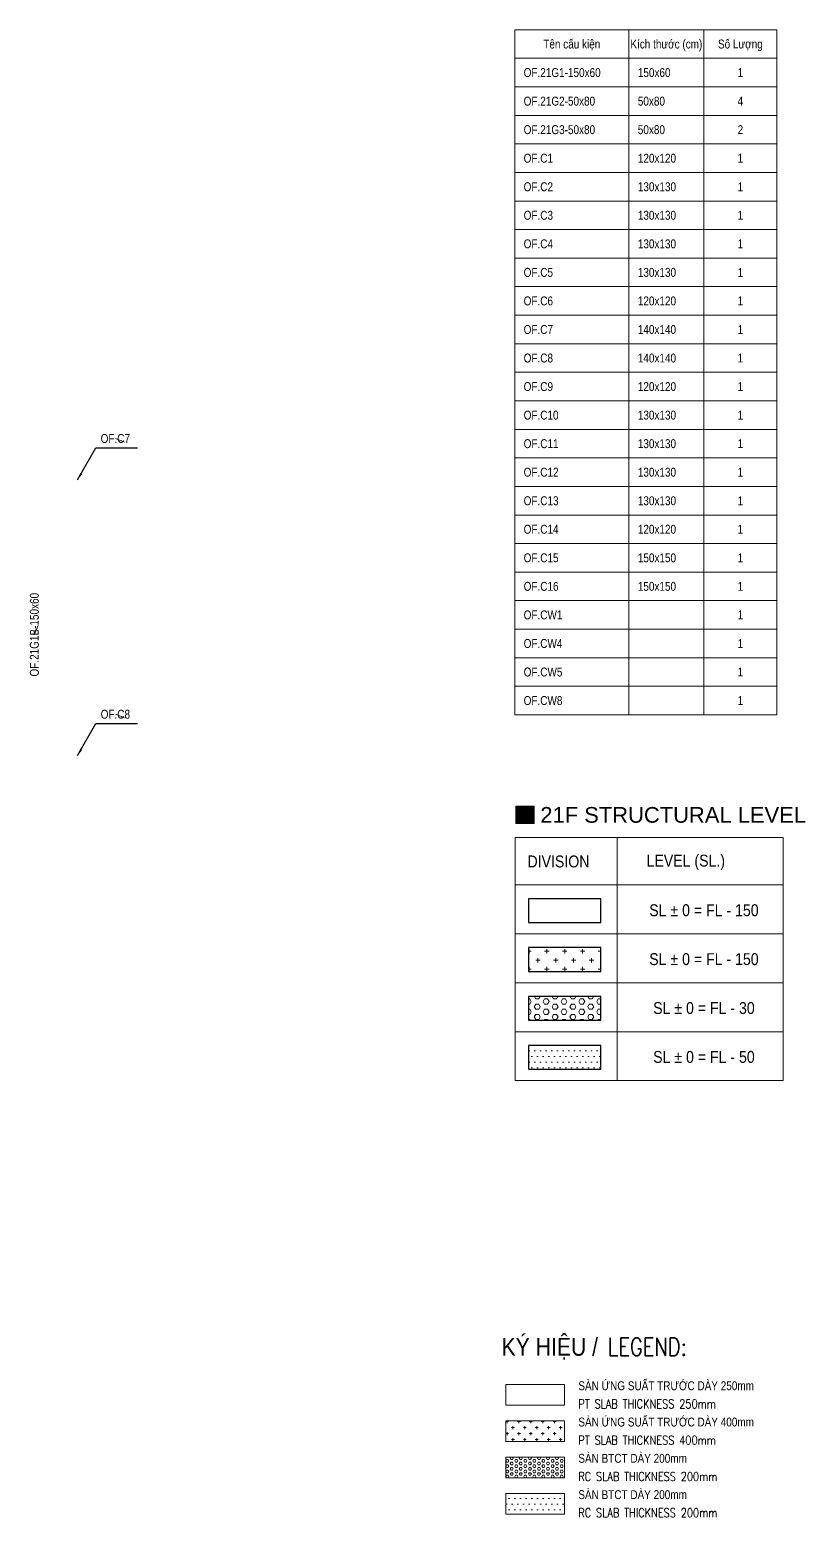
# Model space of a CAD drawing. Header units: millimetres. Extents: x -179076 to 173472, y -18667 to 271134.
# Drawn here: x 85684 to 118290, y 20880 to 83414 of the extents above; entities that cross this region are included whole.
import ezdxf
from ezdxf.enums import TextEntityAlignment as Align

# ---------------------------------------------------------------- set-up
doc = ezdxf.new("R2010")
doc.units = ezdxf.units.MM
doc.layers.get('0').update_dxf_attribs({"lineweight": 20})
doc.layers.get('Defpoints').update_dxf_attribs({"color": 151, "lineweight": 9})
doc.layers.add('$0$2020-08-14', color=2, linetype='Continuous', plot=False)
doc.layers.add('$0$FOOTING BOTTOM LEVEL$0$@ SL+100 EL-1.3', color=11, linetype='Continuous')
doc.layers.add('$0$FOOTING BOTTOM LEVEL$0$@ SL+300 EL-1.1', color=41, linetype='Continuous')
for name, color, linetype, lineweight in [('$0$NDC_S_HATCH MATERIAL', 251, 'Continuous', 13), ('$1$NDC_S_THIN LINE', 8, 'Continuous', 9), ('$3$NDC_S_VN TEXT', 7, 'Continuous', 20), ('NDC_S_ANNO', 7, 'Continuous', 20), ('NDC_S_CONTINUOUS', 3, 'Continuous', 20), ('NDC_S_DIM', 1, 'Continuous', 15), ('NDC_S_ENG TEXT', 2, 'Continuous', 20), ('NDC_S_HATCH MATERIAL', 8, 'Continuous', 13), ('NDC_S_VN TEXT', 7, 'Continuous', 20), ('NDC_Table', 3, 'Continuous', 20)]:
    doc.layers.add(name, color=color, linetype=linetype, lineweight=lineweight)
doc.styles.add('$0$FOOTING BOTTOM LEVEL$0$AREA MENSURATION$0$Style-Arial', font='arial.ttf')
doc.styles.add('$0$NDC_ARIAL', font='arial.ttf', dxfattribs={"width": 0.85})
doc.styles.add('ARIAL', font='arial.ttf', dxfattribs={"width": 0.8})
doc.styles.add('NDC_ARIAL', font='arial.ttf', dxfattribs={"width": 0.85})
doc.styles.add('NDC_DIM', font='', dxfattribs={"width": 0.75})
doc.styles.add('NDC_EN TXT', font='romans.shx', dxfattribs={"width": 0.8})
doc.styles.add('NDC_VIE TXT', font='arial.ttf', dxfattribs={"width": 0.8})
doc.styles.get('NDC_DIM').set_extended_font_data('Dotum')
doc.dimstyles.new('NDC_dim_150', dxfattribs={"dimscale": 150, "dimtxt": 2.5, "dimasz": 1.5, "dimexe": 1.5, "dimexo": 2.5, "dimgap": 1, "dimtad": 1, "dimdec": 0, "dimzin": 0, "dimdsep": 46, "dimtxsty": 'NDC_DIM', "dimblk": 'DIMMARK', "dimcen": 0.09, "dimdle": 1.2, "dimclrd": 1, "dimclre": 1, "dimclrt": 3, "dimadec": 0, "dimazin": 0, "dimtfac": 1, "dimtdec": 0, "dimtix": 1, "dimtofl": 0, "dimtmove": 0, "dimatfit": 3, "dimfxl": 8, "dimfxlon": 1, "dimtolj": 1, "dimtzin": 0, "dimarcsym": 0})
doc.dimstyles.new('NDC_dim_iso', dxfattribs={"dimtxt": 2.5, "dimasz": 1, "dimexe": 1.5, "dimexo": 2.5, "dimgap": 1, "dimtad": 1, "dimdec": 0, "dimzin": 0, "dimdsep": 46, "dimtxsty": 'NDC_DIM', "dimblk": 'DIMMARK', "dimcen": 0.09, "dimdle": 1.2, "dimclrd": 1, "dimclre": 1, "dimclrt": 3, "dimadec": 0, "dimazin": 0, "dimtfac": 1, "dimtdec": 0, "dimtix": 1, "dimtofl": 0, "dimtmove": 0, "dimatfit": 3, "dimfxl": 8, "dimfxlon": 1, "dimtolj": 1, "dimtzin": 0, "dimarcsym": 0})

# ---------------------------------------------------------------- blocks, each defined once
blk = doc.blocks.new('DIMMARK')
at = {"layer": 'NDC_S_DIM', "color": 1}
blk.add_line((-1.5, 0), (1, 0), dxfattribs=at)
at = {"layer": 'NDC_S_DIM', "color": 2, "const_width": 0.1}
blk.add_lwpolyline([(-0.42, -0.42), (0.42, 0.42)], dxfattribs=at)
blk = doc.blocks.new('*U215')
at = {"layer": 'NDC_S_ANNO', "ltscale": 0.8, "style": 'ARIAL', "width": 0.8, "flags": 1}
blk.add_attdef('CHU_THICH', text='', height=2.5, dxfattribs=at).set_placement((0, 0), align=Align.MIDDLE_CENTER)
at = {"layer": 'NDC_S_ANNO', "ltscale": 0.8, "style": 'ARIAL', "width": 0.8}
blk.add_attdef('TEN', text='', height=2.5, dxfattribs=at).set_placement((-2.58, 1.03), align=Align.MIDDLE_CENTER)
at = {"layer": 'Defpoints'}
blk.add_leader([(0, 0), (-2.58, 1.03)], dimstyle='NDC_dim_iso', override={"dimgap": 0.625, "dimtad": 0}, dxfattribs=at)
blk = doc.blocks.new('*U218')
at = {"layer": 'NDC_S_ANNO', "ltscale": 0.8, "style": 'ARIAL', "width": 0.8, "flags": 1}
blk.add_attdef('CHU_THICH', text='', height=2.5, dxfattribs=at).set_placement((0, 0), align=Align.MIDDLE_CENTER)
at = {"layer": 'NDC_S_ANNO', "ltscale": 0.8, "style": 'ARIAL', "width": 0.8}
blk.add_attdef('TEN', text='', height=2.5, dxfattribs=at).set_placement((-2.58, 1.03), align=Align.MIDDLE_CENTER)
at = {"layer": 'Defpoints'}
blk.add_leader([(0, 0), (-2.58, 1.03)], dimstyle='NDC_dim_iso', override={"dimgap": 0.625, "dimtad": 0}, dxfattribs=at)
blk = doc.blocks.new('*U210')
at = {"layer": 'NDC_S_ANNO', "ltscale": 0.8, "style": 'ARIAL', "width": 0.8, "flags": 1}
blk.add_attdef('CHU_THICH', text='', height=2.5, dxfattribs=at).set_placement((0, 0), align=Align.MIDDLE_CENTER)
at = {"layer": 'NDC_S_ANNO', "ltscale": 0.8, "style": 'ARIAL', "width": 0.8}
blk.add_attdef('TEN', text='', height=2.5, dxfattribs=at).set_placement((-2.58, 1.03), align=Align.MIDDLE_CENTER)
at = {"layer": 'Defpoints'}
blk.add_leader([(0, 0), (-2.58, 1.03)], dimstyle='NDC_dim_iso', override={"dimgap": 0.625, "dimtad": 0}, dxfattribs=at)

msp = doc.modelspace()

# ---------------------------------------------------------------- hatches: boundary and pattern name
at = {"layer": '$0$NDC_S_HATCH MATERIAL'}
h = msp.add_hatch(dxfattribs=at)
h.set_pattern_fill('HEX', color=256, scale=20)
h.set_pattern_definition([(0, (0, 1526), (0, 109.98523), [63.5, -127]), (120, (0, 1526), (-95.25, -54.99261), [63.5, -127]), (60, (63.5, 1526), (-95.25, 54.99261), [63.5, -127])])
h.paths.add_polyline_path([(105704.4, 23402.8), (105704.4, 22538.6), (108162.8, 22538.6), (108162.8, 23402.8)])
at = {"layer": '$1$NDC_S_THIN LINE', "ltscale": 100}
h = msp.add_hatch(color=251, dxfattribs=at)
h.dxf.hatch_style = 1
h.paths.add_polyline_path([(106887.9, 50773.3), (106117.9, 50773.3), (106117.9, 50041), (106887.9, 50041)])
at = {"layer": 'NDC_S_HATCH MATERIAL', "ltscale": 500}
h = msp.add_hatch(dxfattribs=at)
h.set_pattern_fill('CROSS', color=256, scale=1000, pattern_type=2)
h.set_pattern_definition([(0, (-1812.9, 5898.63), (250, 250), [125, -375]), (90, (-1750.4, 5836.13), (-250, 250), [125, -375])])
h.paths.add_polyline_path([(105704.4, 24928.8), (105704.4, 24064.6), (108162.8, 24064.6), (108162.8, 24928.8)])
at = {"layer": 'NDC_S_HATCH MATERIAL'}
h = msp.add_hatch(dxfattribs=at)
h.set_pattern_fill('DOTS', color=256, scale=150)
h.paths.add_polyline_path([(105704.4, 21876.8), (105704.4, 21012.6), (108162.8, 21012.6), (108162.8, 21876.8)])

# ---------------------------------------------------------------- linework, layer by layer
msp.add_lwpolyline([(106117.9, 50773.3), (106887.9, 50773.3), (106887.9, 50041), (106117.9, 50041)], close=True)
at = {"layer": 'NDC_S_CONTINUOUS'}
for points in [[(105704.4, 26454.8), (108162.8, 26454.8), (108162.8, 25590.6), (105704.4, 25590.6)], [(105704.4, 24928.8), (108162.8, 24928.8), (108162.8, 24064.6), (105704.4, 24064.6)], [(105704.4, 23402.8), (108162.8, 23402.8), (108162.8, 22538.6), (105704.4, 22538.6)], [(105704.4, 21876.8), (108162.8, 21876.8), (108162.8, 21012.6), (105704.4, 21012.6)]]:
    msp.add_lwpolyline(points, close=True, dxfattribs=at)
at = {"layer": 'NDC_Table'}
for p, q in [((106074.9, 83413.6), (106074.9, 54613.6)), ((106074.9, 83413.6), (117099.9, 83413.6)), ((110874.9, 83413.6), (110874.9, 54613.6)), ((114024.9, 83413.6), (114024.9, 54613.6)), ((117099.9, 83413.6), (117099.9, 54613.6)), ((106074.9, 82213.6), (117099.9, 82213.6)), ((106074.9, 81013.6), (117099.9, 81013.6)), ((106074.9, 79813.6), (117099.9, 79813.6)), ((106074.9, 78613.6), (117099.9, 78613.6)), ((106074.9, 78613.6), (117099.9, 78613.6)), ((106074.9, 77413.6), (117099.9, 77413.6)), ((106074.9, 76213.6), (117099.9, 76213.6)), ((106074.9, 75013.6), (117099.9, 75013.6)), ((106074.9, 73813.6), (117099.9, 73813.6)), ((106074.9, 72613.6), (117099.9, 72613.6)), ((106074.9, 71413.6), (117099.9, 71413.6)), ((106074.9, 70213.6), (117099.9, 70213.6)), ((106074.9, 69013.6), (117099.9, 69013.6)), ((106074.9, 67813.6), (117099.9, 67813.6)), ((106074.9, 66613.6), (117099.9, 66613.6)), ((106074.9, 65413.6), (117099.9, 65413.6)), ((106074.9, 64213.6), (117099.9, 64213.6)), ((106074.9, 63013.6), (117099.9, 63013.6)), ((106074.9, 61813.6), (117099.9, 61813.6)), ((106074.9, 60613.6), (117099.9, 60613.6)), ((106074.9, 59413.6), (117099.9, 59413.6)), ((106074.9, 58213.6), (117099.9, 58213.6)), ((106074.9, 57013.6), (117099.9, 57013.6)), ((106074.9, 55813.6), (117099.9, 55813.6)), ((106074.9, 54613.6), (117099.9, 54613.6))]:
    msp.add_line(p, q, dxfattribs=at)

# ---------------------------------------------------------------- block references
at = {"layer": 'NDC_S_VN TEXT', "xscale": 150, "yscale": 150, "zscale": 150}
for name, p, values in [('*U215', (89669.2, 66078.1), {'TEN': 'OF.C7'}), ('*U218', (89669.5, 54483.6), {'TEN': 'OF.C8'})]:
    msp.add_blockref(name, p, dxfattribs=at).add_auto_attribs(values)
at = {"layer": 'NDC_S_VN TEXT', "xscale": 150, "yscale": 150, "zscale": 150, "rotation": 90}
msp.add_blockref('*U210', (86030.7, 58368.5), dxfattribs=at).add_auto_attribs({'TEN': 'OF.21G1B-150x60'})

# ---------------------------------------------------------------- texts
at = {"style": '$0$FOOTING BOTTOM LEVEL$0$AREA MENSURATION$0$Style-Arial'}
msp.add_text('21F STRUCTURAL LEVEL', height=660, dxfattribs=at).set_placement((107151.6, 50737), align=Align.TOP_LEFT)
at = {"layer": 'NDC_S_ENG TEXT', "attachment_point": 1, "line_spacing_factor": 0.7, "style": 'NDC_EN TXT'}
for s, insert, char_height in [('LEGEND:', (109991.3, 28422.3), 750), ('PT SLAB THICKNESS 250mm', (108748.7, 25832.9), 375), ('PT SLAB THICKNESS 400mm', (108748.7, 24306.9), 375), ('RC SLAB THICKNESS 200mm', (108748.7, 22780.9), 375), ('RC SLAB THICKNESS 200mm', (108748.7, 21254.9), 375)]:
    msp.add_mtext_dynamic_manual_height_columns(s, width=11151.525, gutter_width=10, heights=[0], dxfattribs=dict(at, insert=insert, char_height=char_height))
at = {"layer": 'NDC_S_VN TEXT', "style": 'NDC_ARIAL', "width": 0.8}
for s, p in [('Tên cấu kiện', (108474.9, 82813.6)), ('Kích thước (cm)', (112449.9, 82813.6)), ('Số Lượng', (115562.4, 82813.6)), ('1', (115562.4, 81613.6)), ('4', (115562.4, 80413.6)), ('2', (115562.4, 79213.6)), ('1', (115562.4, 78013.6)), ('1', (115562.4, 76813.6)), ('1', (115562.4, 75613.6)), ('1', (115562.4, 74413.6)), ('1', (115562.4, 73213.6)), ('1', (115562.4, 72013.6)), ('1', (115562.4, 70813.6)), ('1', (115562.4, 69613.6)), ('1', (115562.4, 68413.6)), ('1', (115562.4, 67213.6)), ('1', (115562.4, 66013.6)), ('1', (115562.4, 64813.6)), ('1', (115562.4, 63613.6)), ('1', (115562.4, 62413.6)), ('1', (115562.4, 61213.6)), ('1', (115562.4, 60013.6)), ('1', (115562.4, 58813.6)), ('1', (115562.4, 57613.6)), ('1', (115562.4, 56413.6)), ('1', (115562.4, 55213.6))]:
    msp.add_text(s, height=375, dxfattribs=at).set_placement(p, align=Align.MIDDLE_CENTER)
for s, p in [('OF.21G1-150x60', (106449.9, 81613.6)), ('150x60', (111249.9, 81613.6)), ('OF.21G2-50x80', (106449.9, 80413.6)), ('50x80', (111249.9, 80413.6)), ('OF.21G3-50x80', (106449.9, 79213.6)), ('50x80', (111249.9, 79213.6)), ('OF.C1', (106449.9, 78013.6)), ('120x120', (111249.9, 78013.6)), ('OF.C2', (106449.9, 76813.6)), ('130x130', (111249.9, 76813.6)), ('OF.C3', (106449.9, 75613.6)), ('130x130', (111249.9, 75613.6)), ('OF.C4', (106449.9, 74413.6)), ('130x130', (111249.9, 74413.6)), ('OF.C5', (106449.9, 73213.6)), ('130x130', (111249.9, 73213.6)), ('OF.C6', (106449.9, 72013.6)), ('120x120', (111249.9, 72013.6)), ('OF.C7', (106449.9, 70813.6)), ('140x140', (111249.9, 70813.6)), ('OF.C8', (106449.9, 69613.6)), ('140x140', (111249.9, 69613.6)), ('OF.C9', (106449.9, 68413.6)), ('120x120', (111249.9, 68413.6)), ('OF.C10', (106449.9, 67213.6)), ('130x130', (111249.9, 67213.6)), ('OF.C11', (106449.9, 66013.6)), ('130x130', (111249.9, 66013.6)), ('OF.C12', (106449.9, 64813.6)), ('130x130', (111249.9, 64813.6)), ('OF.C13', (106449.9, 63613.6)), ('130x130', (111249.9, 63613.6)), ('OF.C14', (106449.9, 62413.6)), ('120x120', (111249.9, 62413.6)), ('OF.C15', (106449.9, 61213.6)), ('150x150', (111249.9, 61213.6)), ('OF.C16', (106449.9, 60013.6)), ('150x150', (111249.9, 60013.6)), ('OF.CW1', (106449.9, 58813.6)), ('OF.CW4', (106449.9, 57613.6)), ('OF.CW5', (106449.9, 56413.6)), ('OF.CW8', (106449.9, 55213.6))]:
    msp.add_text(s, height=375, dxfattribs=at).set_placement(p, align=Align.MIDDLE_LEFT)
at = {"layer": 'NDC_S_VN TEXT', "style": 'NDC_VIE TXT', "width": 0.85}
msp.add_text('KÝ HIỆU /', height=750, dxfattribs=at).set_placement((105519.3, 28422.3), align=Align.TOP_LEFT)
at = {"layer": 'NDC_S_VN TEXT', "char_height": 375, "attachment_point": 1, "style": 'NDC_VIE TXT'}
for s, insert in [('SÀN ỨNG SUẤT TRƯỚC DÀY 250mm', (108748.7, 26596.4)), ('SÀN ỨNG SUẤT TRƯỚC DÀY 400mm', (108748.7, 25070.4)), ('SÀN BTCT DÀY 200mm', (108748.7, 23544.4)), ('SÀN BTCT DÀY 200mm', (108748.7, 22018.4))]:
    msp.add_mtext_dynamic_manual_height_columns(s, width=8485.707, gutter_width=10, heights=[0], dxfattribs=dict(at, insert=insert))

# ---------------------------------------------------------------- leaders
for points in [[(87697.1, 64494.3), (88463.6, 65839.2), (90213.2, 65839.2)], [(87697.4, 52899.8), (88463.8, 54244.7), (90213.5, 54244.7)]]:
    msp.add_leader(points, dimstyle='NDC_dim_150', override={"dimasz": 2, "dimgap": 1, "dimtad": 0})

# ---------------------------------------------------------------- wipeouts: each hides what was drawn before it
msp.add_wipeout([(106099.8, 49460), (117365.3, 49460), (117365.3, 39237.6), (106099.8, 39237.6)]).dxf.layer = '$0$2020-08-14'

# ---------------------------------------------------------------- next in the draw order: hatches: boundary and pattern name
at = {"layer": '$0$NDC_S_HATCH MATERIAL'}
h = msp.add_hatch(dxfattribs=at)
h.set_pattern_fill('CROSS', color=256, scale=1500)
h.set_pattern_definition([(0, (-70417.22, -22828.7), (375, 375), [187.5, -562.5]), (90, (-70323.47, -22922.44), (-375, 375), [187.5, -562.5])])
h.paths.add_polyline_path([(109697.9, 44825.8), (106647.5, 44825.8), (106647.5, 43825.8), (109697.9, 43825.8)])
h = msp.add_hatch(dxfattribs=at)
h.set_pattern_fill('HEX', color=256, scale=1000)
h.set_pattern_definition([(0, (-70417.22, -28995.44), (0, 216.50635), [125, -250]), (120, (-70417.22, -28995.44), (-187.5, -108.25318), [125, -250]), (60, (-70292.22, -28995.44), (-187.5, 108.25318), [125, -250])])
h.paths.add_polyline_path([(109697.9, 42770.2), (106647.5, 42770.2), (106647.5, 41770.2), (109697.9, 41770.2)])
at = {"layer": 'NDC_S_HATCH MATERIAL'}
h = msp.add_hatch(dxfattribs=at)
h.set_pattern_fill('DOTS', color=256, scale=150)
h.paths.add_polyline_path([(109697.9, 40714.6), (106647.5, 40714.6), (106647.5, 39714.6), (109697.9, 39714.6)])

# ---------------------------------------------------------------- next in the draw order: linework, layer by layer
at = {"layer": '$0$FOOTING BOTTOM LEVEL$0$@ SL+100 EL-1.3', "color": 7}
for points in [[(109697.9, 42770.2), (106647.5, 42770.2), (106647.5, 41770.2), (109697.9, 41770.2)], [(109697.9, 40714.6), (106647.5, 40714.6), (106647.5, 39714.6), (109697.9, 39714.6)]]:
    msp.add_lwpolyline(points, close=True, dxfattribs=at)
at = {"layer": '$0$FOOTING BOTTOM LEVEL$0$@ SL+300 EL-1.1', "color": 7}
for points in [[(109697.9, 46881.4), (106647.5, 46881.4), (106647.5, 45881.4), (109697.9, 45881.4)], [(109697.9, 44825.8), (106647.5, 44825.8), (106647.5, 43825.8), (109697.9, 43825.8)]]:
    msp.add_lwpolyline(points, close=True, dxfattribs=at)
for p, q in [((106099.8, 49460), (117365.3, 49460)), ((106099.8, 49460), (106099.8, 39237.6)), ((110379.6, 49460), (110379.6, 39237.6)), ((117365.3, 49460), (117365.3, 39237.6)), ((106099.8, 47460), (117365.3, 47460)), ((106099.8, 45404.4), (117365.3, 45404.4)), ((106099.8, 43348.8), (117365.3, 43348.8)), ((106099.8, 41293.2), (117365.3, 41293.2)), ((106099.8, 39237.6), (117365.3, 39237.6))]:
    msp.add_line(p, q)

# ---------------------------------------------------------------- next in the draw order: texts
at = {"layer": '$3$NDC_S_VN TEXT', "style": '$0$NDC_ARIAL', "width": 0.85}
for s, p in [('DIVISION', (106610.4, 48699.6)), ('LEVEL (SL.)', (111616.6, 48734.3))]:
    msp.add_text(s, height=500, dxfattribs=at).set_placement(p, align=Align.TOP_LEFT)
for s, p in [('SL %%P 0 = FL - 150', (114030.3, 46149)), ('SL %%P 0 = FL - 150', (114030.3, 44093.4)), ('SL %%P 0 = FL - 30', (114030.3, 42037.8)), ('SL %%P 0 = FL - 50', (114030.3, 39982.2))]:
    msp.add_text(s, height=500, dxfattribs=at).set_placement(p, align=Align.CENTER)

doc.saveas('drawing.dxf')
